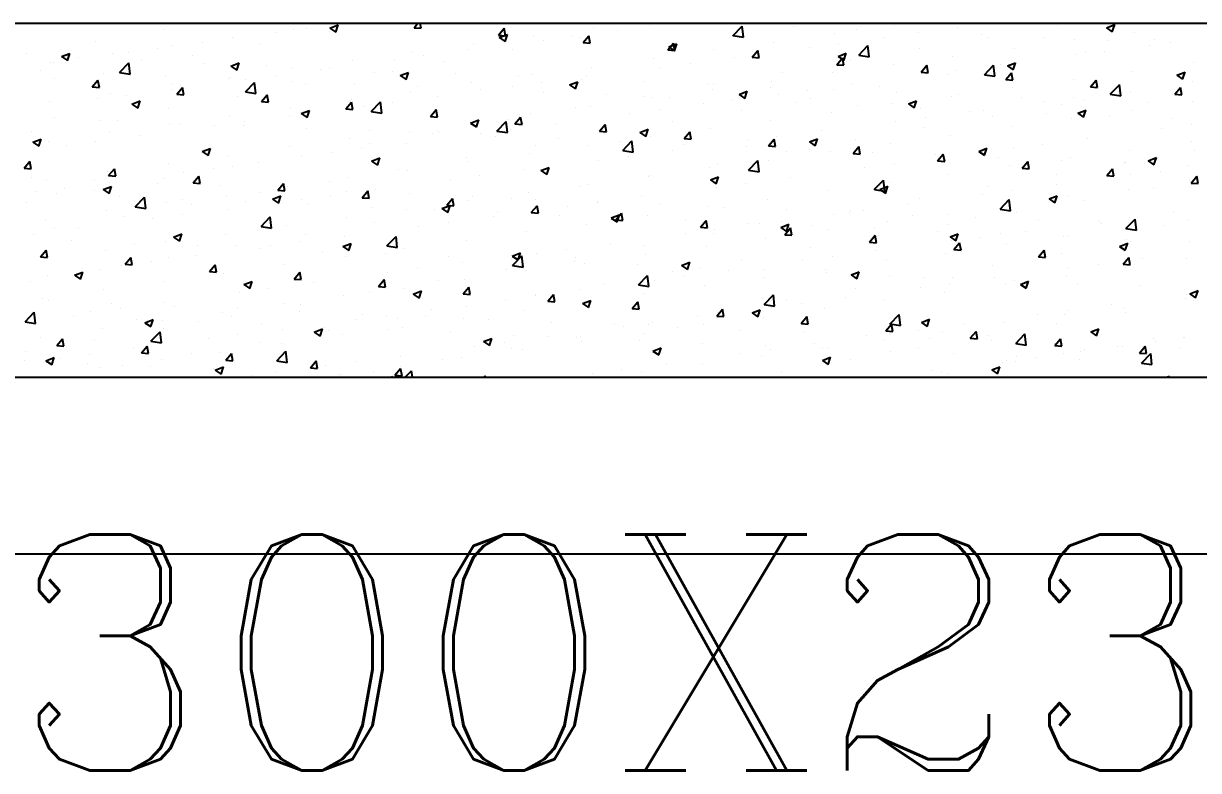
# Model space of a CAD drawing. Header units: millimetres. Extents: x 331487 to 517269, y 198509 to 399936.
# Drawn here: x 424121 to 425118, y 324485 to 325119 of the extents above; entities that cross this region are included whole.
import ezdxf

# ---------------------------------------------------------------- set-up
doc = ezdxf.new("R2010")
doc.units = ezdxf.units.MM
doc.header["$MEASUREMENT"] = 0
doc.layers.add('COLUMN', color=6, linetype='Continuous')
doc.layers.add('FOOTING', color=5, linetype='Continuous')
doc.styles.add('RC', font='romanc.shx', dxfattribs={"height": 200})

msp = doc.modelspace()

# ---------------------------------------------------------------- linework, layer by layer
at = {"layer": 'COLUMN'}
for p, q in [((426064.35, 325118.51), (423934.35, 325118.51)), ((423704.35, 324818.51), (426064.35, 324818.51))]:
    msp.add_line(p, q, dxfattribs=at)
at = {"layer": 'COLUMN', "color": 2, "linetype": 'Continuous'}
for p, q in [((424239.76, 325113.53), (424239.76, 325113.53)), ((424349.62, 325113.75), (424349.62, 325113.75)), ((424360.6, 325113.92), (424360.6, 325113.92)), ((424380.58, 325114.65), (424387.58, 325117.34)), ((424380.58, 325114.65), (424385.56, 325111.3)), ((424385.55, 325111.3), (424387.58, 325117.34)), ((424451.99, 325114.98), (424454.96, 325118.51)), ((424451.99, 325114.98), (424457.97, 325114.45)), ((424457.97, 325114.45), (424457.22, 325118.51)), ((424523.72, 325108.7), (424528.54, 325114.45)), ((424529.69, 325108.17), (424528.53, 325114.44)), ((424604.05, 325114.84), (424604.05, 325114.84)), ((424624.29, 325112.65), (424624.29, 325112.65)), ((424651.82, 325116.64), (424651.82, 325116.64)), ((424720.25, 325118.03), (424720.25, 325118.03)), ((424722.52, 325108.2), (424730.31, 325116.32)), ((424731.43, 325106.84), (424730.32, 325116.33)), ((424773.64, 325115.78), (424773.64, 325115.78)), ((424827.02, 325113.52), (424827.02, 325113.52)), ((424859.91, 325117.03), (424859.91, 325117.03)), ((424913.27, 325114.72), (424913.27, 325114.72)), ((424938.3, 325118.02), (424938.3, 325118.02)), ((424997.6, 325117.04), (424997.6, 325117.04)), ((425039.46, 325114.87), (425046.46, 325117.56)), ((425039.46, 325114.87), (425044.43, 325111.52)), ((425044.43, 325111.51), (425046.45, 325117.56)), ((424181.44, 325103.52), (424181.44, 325103.52)), ((424272.42, 325102.31), (424272.42, 325102.31)), ((424297.68, 325106.25), (424297.68, 325106.25)), ((424335.57, 325110.62), (424335.57, 325110.62)), ((424380.35, 325111.6), (424380.35, 325111.6)), ((424523.72, 325108.7), (424529.69, 325108.18)), ((424524.29, 325106.64), (424531.3, 325109.33)), ((424524.29, 325106.64), (424529.27, 325103.29)), ((424529.27, 325103.29), (424531.29, 325109.33)), ((424553.54, 325108.44), (424553.54, 325108.44)), ((424561.39, 325104.37), (424561.39, 325104.37)), ((424586.42, 325107.67), (424586.42, 325107.67)), ((424593.5, 325106.63), (424593.5, 325106.63)), ((424595.44, 325102.42), (424600.26, 325108.17)), ((424595.44, 325102.42), (424601.42, 325101.9)), ((424601.42, 325101.9), (424600.26, 325108.16)), ((424667.17, 325096.15), (424671.99, 325101.89)), ((424673.14, 325095.62), (424671.99, 325101.89)), ((424722.53, 325108.21), (424731.43, 325106.84)), ((424756.63, 325102.5), (424756.63, 325102.5)), ((424808.56, 325109.99), (424808.56, 325109.99)), ((424850.11, 325106.41), (424850.11, 325106.41)), ((424880.4, 325111.27), (424880.4, 325111.27)), ((424933.78, 325109.01), (424933.78, 325109.01)), ((424939.28, 325107.03), (424939.28, 325107.03)), ((424987.17, 325106.76), (424987.17, 325106.76)), ((425012.48, 325104.69), (425012.48, 325104.69)), ((425040.55, 325104.5), (425040.55, 325104.5)), ((425063, 325111.09), (425063, 325111.09)), ((425079.88, 325105.09), (425079.88, 325105.09)), ((425093.93, 325102.24), (425093.93, 325102.24)), ((424123.12, 325093.51), (424123.12, 325093.51)), ((424152.85, 325090.41), (424159.85, 325093.1)), ((424157.82, 325087.05), (424159.84, 325093.09)), ((424195.82, 325092.81), (424195.82, 325092.81)), ((424209.51, 325094.02), (424209.51, 325094.02)), ((424234.54, 325097.32), (424234.54, 325097.32)), ((424247.17, 325099.85), (424247.17, 325099.85)), ((424322.04, 325101.58), (424322.04, 325101.58)), ((424450.26, 325093.9), (424450.26, 325093.9)), ((424498.23, 325096.06), (424498.23, 325096.06)), ((424502.19, 325101.4), (424502.19, 325101.4)), ((424535.18, 325096.62), (424535.18, 325096.62)), ((424667.17, 325096.15), (424673.14, 325095.63)), ((424668.01, 325098.64), (424675.01, 325101.32)), ((424668.01, 325098.63), (424672.98, 325095.28)), ((424672.98, 325095.28), (424675.01, 325101.32)), ((424706.11, 325096.09), (424706.11, 325096.09)), ((424738.89, 325089.87), (424743.71, 325095.62)), ((424744.87, 325089.35), (424743.71, 325095.61)), ((424787.21, 325098.12), (424787.21, 325098.12)), ((424811.72, 325090.63), (424818.72, 325093.31)), ((424812.24, 325101.42), (424812.24, 325101.42)), ((424816.69, 325087.27), (424818.72, 325093.31)), ((424829.25, 325091.65), (424837.04, 325099.77)), ((424838.15, 325090.28), (424837.05, 325099.78)), ((424880.97, 325097.02), (424880.97, 325097.02)), ((424961.14, 325097.64), (424961.14, 325097.64)), ((425013.02, 325091.88), (425013.02, 325091.88)), ((425021.56, 325095.08), (425021.56, 325095.08)), ((425038.06, 325095.17), (425038.06, 325095.17)), ((425075.93, 325100.16), (425075.93, 325100.16)), ((424143.89, 325085.31), (424143.89, 325085.31)), ((424146.35, 325085.71), (424146.35, 325085.71)), ((424152.85, 325090.41), (424157.82, 325087.05)), ((424166.96, 325089.49), (424166.96, 325089.49)), ((424202.16, 325077), (424209.95, 325085.12)), ((424211.07, 325075.63), (424209.96, 325085.13)), ((424220.34, 325087.23), (424220.34, 325087.23)), ((424263.72, 325091.57), (424263.72, 325091.57)), ((424273.72, 325084.98), (424273.72, 325084.98)), ((424296.56, 325082.4), (424303.56, 325085.09)), ((424296.56, 325082.4), (424301.53, 325079.04)), ((424301.53, 325079.04), (424303.56, 325085.09)), ((424327.11, 325082.72), (424327.11, 325082.72)), ((424399.74, 325087.5), (424399.74, 325087.5)), ((424435.33, 325087.78), (424435.33, 325087.78)), ((424460.36, 325091.07), (424460.36, 325091.07)), ((424476.86, 325086.61), (424476.86, 325086.61)), ((424654.77, 325089.05), (424654.77, 325089.05)), ((424686.18, 325084.82), (424686.18, 325084.82)), ((424724.05, 325089.81), (424724.05, 325089.81)), ((424738.89, 325089.87), (424744.87, 325089.35)), ((424810.62, 325083.6), (424815.44, 325089.34)), ((424810.62, 325083.6), (424816.6, 325083.08)), ((424811.72, 325090.63), (424816.69, 325087.27)), ((424816.6, 325083.07), (424815.44, 325089.34)), ((424822.65, 325087.01), (424822.65, 325087.01)), ((424829.26, 325091.66), (424838.15, 325090.28)), ((424858.69, 325083.74), (424858.69, 325083.74)), ((424882.35, 325077.32), (424887.17, 325083.07)), ((424888.32, 325076.8), (424887.16, 325083.06)), ((424909.2, 325090.15), (424909.2, 325090.15)), ((424935.97, 325075.1), (424943.76, 325083.22)), ((424944.88, 325073.73), (424943.77, 325083.23)), ((424949.87, 325083.56), (424949.87, 325083.56)), ((424955.43, 325082.62), (424962.43, 325085.31)), ((424955.43, 325082.62), (424960.41, 325079.26)), ((424960.4, 325079.26), (424962.43, 325085.3)), ((424963.25, 325085.07), (424963.25, 325085.07)), ((425113.72, 325085.3), (425113.72, 325085.3)), ((424134.66, 325078.31), (424134.66, 325078.31)), ((424188.04, 325076.06), (424188.04, 325076.06)), ((424202.17, 325077.01), (424211.07, 325075.63)), ((424205.4, 325081.56), (424205.4, 325081.56)), ((424241.43, 325073.8), (424241.43, 325073.8)), ((424296.46, 325072.96), (424296.46, 325072.96)), ((424334.3, 325074.48), (424334.3, 325074.48)), ((424348.4, 325080.46), (424348.4, 325080.46)), ((424372.17, 325079.46), (424372.17, 325079.46)), ((424380.49, 325080.47), (424380.49, 325080.47)), ((424418.55, 325076.6), (424418.55, 325076.6)), ((424433.87, 325078.21), (424433.87, 325078.21)), ((424440.27, 325074.39), (424447.27, 325077.08)), ((424440.27, 325074.39), (424445.25, 325071.04)), ((424445.24, 325071.03), (424447.27, 325077.08)), ((424487.25, 325075.96), (424487.25, 325075.96)), ((424540.63, 325073.7), (424540.63, 325073.7)), ((424552.32, 325075.15), (424552.32, 325075.15)), ((424597.99, 325073.21), (424597.99, 325073.21)), ((424602.83, 325081.56), (424602.83, 325081.56)), ((424661.14, 325081.53), (424661.14, 325081.53)), ((424764.33, 325077), (424764.33, 325077)), ((424807.35, 325076.7), (424807.35, 325076.7)), ((424882.35, 325077.32), (424888.32, 325076.8)), ((424886.96, 325075.28), (424886.96, 325075.28)), ((424904.93, 325075.06), (424904.93, 325075.06)), ((424911.99, 325078.58), (424911.99, 325078.58)), ((424935.98, 325075.11), (424944.88, 325073.73)), ((424954.07, 325071.05), (424958.89, 325076.79)), ((424960.05, 325070.52), (424958.89, 325076.79)), ((425061.78, 325077.8), (425061.78, 325077.8)), ((425099.15, 325074.61), (425106.15, 325077.3)), ((425099.15, 325074.61), (425104.12, 325071.25)), ((425104.12, 325071.25), (425106.14, 325077.29)), ((424147.08, 325071.55), (424147.08, 325071.55)), ((424178.96, 325064.86), (424183.78, 325070.6)), ((424178.96, 325064.86), (424184.94, 325064.33)), ((424184.94, 325064.33), (424183.78, 325070.6)), ((424245.95, 325066.56), (424245.95, 325066.56)), ((424246.11, 325062.87), (424246.11, 325062.87)), ((424250.69, 325058.58), (424255.51, 325064.33)), ((424256.66, 325058.05), (424255.51, 325064.32)), ((424294.81, 325071.54), (424294.81, 325071.54)), ((424308.88, 325060.45), (424316.67, 325068.56)), ((424309.26, 325071.18), (424309.26, 325071.18)), ((424317.79, 325059.08), (424316.68, 325068.58)), ((424348.19, 325069.29), (424348.19, 325069.29)), ((424360.23, 325066.59), (424360.23, 325066.59)), ((424401.57, 325067.03), (424401.57, 325067.03)), ((424454.95, 325064.78), (424454.95, 325064.78)), ((424500.98, 325068.11), (424500.98, 325068.11)), ((424508.34, 325062.52), (424508.34, 325062.52)), ((424535.08, 325064.93), (424535.08, 325064.93)), ((424560.11, 325068.23), (424560.11, 325068.23)), ((424583.98, 325066.38), (424590.99, 325069.07)), ((424583.98, 325066.38), (424588.96, 325063.03)), ((424588.96, 325063.03), (424590.98, 325069.07)), ((424594.02, 325071.44), (424594.02, 325071.44)), ((424647.4, 325069.19), (424647.4, 325069.19)), ((424700.78, 325066.93), (424700.78, 325066.93)), ((424704.9, 325062.8), (424704.9, 325062.8)), ((424706.01, 325066.99), (424706.01, 325066.99)), ((424754.16, 325064.68), (424754.16, 325064.68)), ((424755.41, 325069.21), (424755.41, 325069.21)), ((424785.93, 325061.98), (424785.93, 325061.98)), ((424807.55, 325062.42), (424807.55, 325062.42)), ((424823.81, 325066.97), (424823.81, 325066.97)), ((424846.61, 325065.05), (424846.61, 325065.05)), ((424954.07, 325071.05), (424960.05, 325070.53)), ((424959.93, 325064.36), (424959.93, 325064.36)), ((425011.27, 325071.4), (425011.27, 325071.4)), ((425025.8, 325064.77), (425030.62, 325070.52)), ((425025.8, 325064.77), (425031.77, 325064.25)), ((425031.77, 325064.24), (425030.62, 325070.51)), ((425042.69, 325058.55), (425050.48, 325066.66)), ((425051.6, 325057.18), (425050.5, 325066.68)), ((425097.52, 325058.5), (425102.34, 325064.24)), ((425103.5, 325057.97), (425102.34, 325064.24)), ((425112.78, 325069.03), (425112.78, 325069.03)), ((424142.67, 325052.02), (424142.67, 325052.02)), ((424183.2, 325054.58), (424183.2, 325054.58)), ((424194.61, 325059.52), (424194.61, 325059.52)), ((424208.23, 325057.88), (424208.23, 325057.88)), ((424212.54, 325050.15), (424219.54, 325052.83)), ((424217.51, 325046.79), (424219.54, 325052.83)), ((424250.69, 325058.58), (424256.66, 325058.06)), ((424301.91, 325056.58), (424301.91, 325056.58)), ((424308.9, 325060.46), (424317.79, 325059.08)), ((424322.41, 325052.31), (424327.23, 325058.05)), ((424322.41, 325052.31), (424328.39, 325051.78)), ((424328.39, 325051.78), (424327.23, 325058.05)), ((424398.53, 325054.21), (424398.53, 325054.21)), ((424415.61, 325043.89), (424423.4, 325052.01)), ((424424.51, 325042.53), (424423.41, 325052.02)), ((424449.04, 325060.61), (424449.04, 325060.61)), ((424471.93, 325056.62), (424471.93, 325056.62)), ((424561.72, 325060.27), (424561.72, 325060.27)), ((424615.1, 325058.01), (424615.1, 325058.01)), ((424647.69, 325056.98), (424647.69, 325056.98)), ((424653.55, 325055.76), (424653.55, 325055.76)), ((424668.48, 325055.76), (424668.48, 325055.76)), ((424721.87, 325053.5), (424721.87, 325053.5)), ((424727.7, 325058.37), (424734.7, 325061.06)), ((424727.7, 325058.37), (424732.67, 325055.02)), ((424732.67, 325055.02), (424734.7, 325061.06)), ((424760.9, 325058.68), (424760.9, 325058.68)), ((424788.29, 325055.04), (424788.29, 325055.04)), ((424860.93, 325060.17), (424860.93, 325060.17)), ((424871.41, 325050.36), (424878.41, 325053.05)), ((424876.38, 325047.01), (424878.41, 325053.05)), ((424907.99, 325056.86), (424907.99, 325056.86)), ((424914.31, 325057.91), (424914.31, 325057.91)), ((424967.69, 325055.66), (424967.69, 325055.66)), ((424986.72, 325052.43), (424986.72, 325052.43)), ((425011.75, 325055.73), (425011.75, 325055.73)), ((425021.07, 325053.4), (425021.07, 325053.4)), ((425042.71, 325058.56), (425051.6, 325057.18)), ((425049.62, 325060.72), (425049.62, 325060.72)), ((425059.76, 325060.09), (425059.76, 325060.09)), ((425097.52, 325058.5), (425103.5, 325057.98)), ((425112.5, 325052.01), (425112.5, 325052.01)), ((424212.54, 325050.15), (424217.51, 325046.79)), ((424243.59, 325046.57), (424243.59, 325046.57)), ((424347.18, 325047.17), (424347.18, 325047.17)), ((424356.25, 325042.14), (424363.25, 325044.83)), ((424356.25, 325042.14), (424361.22, 325038.78)), ((424361.22, 325038.78), (424363.25, 325044.82)), ((424394.14, 325046.03), (424398.96, 325051.78)), ((424394.14, 325046.03), (424400.12, 325045.51)), ((424400.11, 325045.5), (424398.96, 325051.77)), ((424409.02, 325048.34), (424409.02, 325048.34)), ((424415.62, 325043.91), (424424.51, 325042.53)), ((424434.05, 325051.63), (424434.05, 325051.63)), ((424465.86, 325039.76), (424470.69, 325045.5)), ((424471.84, 325039.23), (424470.68, 325045.5)), ((424551.11, 325041.86), (424551.11, 325041.86)), ((424589.37, 325046.97), (424589.37, 325046.97)), ((424601.62, 325048.27), (424601.62, 325048.27)), ((424634.84, 325042.09), (424634.84, 325042.09)), ((424659.87, 325045.38), (424659.87, 325045.38)), ((424697.74, 325050.37), (424697.74, 325050.37)), ((424729.97, 325045.03), (424729.97, 325045.03)), ((424775.25, 325051.25), (424775.25, 325051.25)), ((424806.13, 325043.41), (424806.13, 325043.41)), ((424828.63, 325048.99), (424828.63, 325048.99)), ((424857.48, 325050.46), (424857.48, 325050.46)), ((424871.41, 325050.36), (424876.38, 325047.01)), ((424882.01, 325046.73), (424882.01, 325046.73)), ((424923.56, 325044.12), (424923.56, 325044.12)), ((424935.39, 325044.48), (424935.39, 325044.48)), ((424988.78, 325042.22), (424988.78, 325042.22)), ((425001.44, 325050.08), (425001.44, 325050.08)), ((425015.12, 325042.36), (425022.13, 325045.04)), ((425015.12, 325042.36), (425020.1, 325039)), ((425020.09, 325039), (425022.12, 325045.04)), ((425060.56, 325044.51), (425060.56, 325044.51)), ((425074.46, 325051.14), (425074.46, 325051.14)), ((424147.06, 325038.66), (424147.06, 325038.66)), ((424185.27, 325036.56), (424185.27, 325036.56)), ((424200.45, 325036.4), (424200.45, 325036.4)), ((424244.74, 325033.27), (424244.74, 325033.27)), ((424253.83, 325034.15), (424253.83, 325034.15)), ((424295.25, 325039.67), (424295.25, 325039.67)), ((424307.21, 325031.89), (424307.21, 325031.89)), ((424307.99, 325035.03), (424307.99, 325035.03)), ((424345.86, 325040.02), (424345.86, 325040.02)), ((424465.86, 325039.76), (424471.84, 325039.23)), ((424499.76, 325034.82), (424499.76, 325034.82)), ((424499.96, 325034.13), (424506.96, 325036.82)), ((424499.96, 325034.13), (424504.94, 325030.77)), ((424504.93, 325030.77), (424506.96, 325036.82)), ((424522.33, 325027.34), (424530.12, 325035.46)), ((424531.24, 325025.98), (424530.13, 325035.47)), ((424531.05, 325036.95), (424531.05, 325036.95)), ((424537.59, 325033.48), (424542.41, 325039.23)), ((424537.59, 325033.48), (424543.57, 325032.96)), ((424543.57, 325032.95), (424542.41, 325039.22)), ((424571.68, 325033.77), (424571.68, 325033.77)), ((424609.32, 325027.21), (424614.14, 325032.95)), ((424615.29, 325026.68), (424614.14, 325032.95)), ((424671.65, 325035.02), (424671.65, 325035.02)), ((424754.19, 325035.92), (424754.19, 325035.92)), ((424860.65, 325035.84), (424860.65, 325035.84)), ((424885.69, 325039.13), (424885.69, 325039.13)), ((424943.12, 325040.07), (424943.12, 325040.07)), ((425010.05, 325038.11), (425010.05, 325038.11)), ((425042.16, 325039.97), (425042.16, 325039.97)), ((425095.54, 325037.71), (425095.54, 325037.71)), ((425111.5, 325032.89), (425111.5, 325032.89)), ((424126.95, 325026.55), (424126.95, 325026.55)), ((424193.39, 325026.23), (424193.39, 325026.23)), ((424219.8, 325023.42), (424219.8, 325023.42)), ((424282.96, 325031.74), (424282.96, 325031.74)), ((424360.59, 325029.64), (424360.59, 325029.64)), ((424413.97, 325027.38), (424413.97, 325027.38)), ((424447.82, 325027.33), (424447.82, 325027.33)), ((424467.36, 325025.12), (424467.36, 325025.12)), ((424472.74, 325026.94), (424472.74, 325026.94)), ((424508.77, 325025.49), (424508.77, 325025.49)), ((424520.74, 325022.87), (424520.74, 325022.87)), ((424522.34, 325027.35), (424531.24, 325025.98)), ((424533.81, 325028.79), (424533.81, 325028.79)), ((424609.32, 325027.21), (424615.29, 325026.68)), ((424613.33, 325025.01), (424613.33, 325025.01)), ((424643.68, 325026.12), (424650.68, 325028.81)), ((424643.68, 325026.12), (424648.65, 325022.76)), ((424648.65, 325022.76), (424650.67, 325028.81)), ((424652.34, 325022.47), (424652.34, 325022.47)), ((424681.04, 325020.93), (424685.86, 325026.68)), ((424687.02, 325020.4), (424685.86, 325026.67)), ((424703.68, 325029.51), (424703.68, 325029.51)), ((424759.63, 325022.54), (424759.63, 325022.54)), ((424797.5, 325027.52), (424797.5, 325027.52)), ((424884.8, 325030.05), (424884.8, 325030.05)), ((424906.77, 325023.57), (424906.77, 325023.57)), ((424958.71, 325031.07), (424958.71, 325031.07)), ((425086.47, 325029.59), (425086.47, 325029.59)), ((424128.51, 325017.89), (424135.52, 325020.58)), ((424128.51, 325017.89), (424133.49, 325014.54)), ((424133.49, 325014.54), (424135.51, 325020.58)), ((424141.45, 325018.73), (424141.45, 325018.73)), ((424156.89, 325015.14), (424156.89, 325015.14)), ((424181.93, 325018.44), (424181.93, 325018.44)), ((424272.23, 325009.88), (424279.23, 325012.57)), ((424277.2, 325006.53), (424279.23, 325012.57)), ((424345.97, 325013.88), (424345.97, 325013.88)), ((424397.31, 325020.92), (424397.31, 325020.92)), ((424407.75, 325012.19), (424407.75, 325012.19)), ((424414.42, 325016.93), (424414.42, 325016.93)), ((424445.62, 325017.18), (424445.62, 325017.18)), ((424555.02, 325015), (424555.02, 325015)), ((424574.12, 325020.61), (424574.12, 325020.61)), ((424600.4, 325014.98), (424600.4, 325014.98)), ((424627.5, 325018.36), (424627.5, 325018.36)), ((424629.06, 325010.79), (424636.85, 325018.91)), ((424637.96, 325009.42), (424636.86, 325018.92)), ((424680.89, 325016.1), (424680.89, 325016.1)), ((424681.04, 325020.93), (424687.02, 325020.41)), ((424734.27, 325013.85), (424734.27, 325013.85)), ((424734.59, 325019.24), (424734.59, 325019.24)), ((424752.77, 325014.66), (424757.59, 325020.4)), ((424752.77, 325014.66), (424758.75, 325014.13)), ((424758.74, 325014.13), (424757.59, 325020.39)), ((424787.39, 325018.11), (424794.39, 325020.8)), ((424787.39, 325018.11), (424792.36, 325014.76)), ((424792.36, 325014.75), (424794.39, 325020.8)), ((424824.49, 325008.38), (424829.32, 325014.13)), ((424826.48, 325020.04), (424826.48, 325020.04)), ((424830.47, 325007.85), (424829.31, 325014.12)), ((424856.26, 325017.17), (424856.26, 325017.17)), ((424931.1, 325010.1), (424938.1, 325012.79)), ((424936.07, 325006.75), (424938.1, 325012.79)), ((424960.41, 325012.99), (424960.41, 325012.99)), ((424985.44, 325016.29), (424985.44, 325016.29)), ((425023.32, 325021.28), (425023.32, 325021.28)), ((425111.29, 325018.72), (425111.29, 325018.72)), ((424272.23, 325009.88), (424277.2, 325006.53)), ((424294.03, 325006.38), (424294.03, 325006.38)), ((424356.1, 325006.92), (424356.1, 325006.92)), ((424382.71, 325008.89), (424382.71, 325008.89)), ((424415.94, 325001.88), (424422.94, 325004.56)), ((424420.91, 324998.52), (424422.94, 325004.56)), ((424496.7, 325004.99), (424496.7, 325004.99)), ((424549.89, 325008.57), (424549.89, 325008.57)), ((424608.53, 325002.65), (424608.53, 325002.65)), ((424629.07, 325010.8), (424637.96, 325009.42)), ((424633.56, 325005.94), (424633.56, 325005.94)), ((424671.44, 325010.93), (424671.44, 325010.93)), ((424735.78, 324994.24), (424743.57, 325002.36)), ((424744.69, 324992.87), (424743.58, 325002.37)), ((424752.98, 325002.63), (424752.98, 325002.63)), ((424768.16, 325010.03), (424768.16, 325010.03)), ((424787.65, 325011.59), (424787.65, 325011.59)), ((424804.92, 325010.13), (424804.92, 325010.13)), ((424824.49, 325008.38), (424830.47, 325007.86)), ((424841.03, 325009.34), (424841.03, 325009.34)), ((424894.41, 325007.08), (424894.41, 325007.08)), ((424896.22, 325002.1), (424901.04, 325007.85)), ((424896.22, 325002.1), (424902.2, 325001.58)), ((424897.25, 325004.68), (424897.25, 325004.68)), ((424902.2, 325001.58), (424901.04, 325007.84)), ((424931.1, 325010.1), (424936.08, 325006.75)), ((424947.8, 325004.82), (424947.8, 325004.82)), ((425001.18, 325002.57), (425001.18, 325002.57)), ((425008.84, 325004.82), (425008.84, 325004.82)), ((425059.35, 325011.22), (425059.35, 325011.22)), ((425074.81, 325002.09), (425081.82, 325004.78)), ((425074.81, 325002.09), (425079.79, 324998.74)), ((425079.79, 324998.74), (425081.81, 325004.78)), ((425113.94, 325010.43), (425113.94, 325010.43)), ((424121.11, 324995.91), (424125.93, 325001.66)), ((424121.11, 324995.91), (424127.09, 324995.39)), ((424127.09, 324995.38), (424125.93, 325001.65)), ((424192.18, 324992.94), (424192.18, 324992.94)), ((424192.84, 324989.64), (424197.66, 324995.38)), ((424198.81, 324989.11), (424197.66, 324995.38)), ((424243.52, 324999.98), (424243.52, 324999.98)), ((424256.65, 324992.3), (424256.65, 324992.3)), ((424281.68, 324995.59), (424281.68, 324995.59)), ((424297.78, 324996.91), (424297.78, 324996.91)), ((424319.56, 325000.58), (424319.56, 325000.58)), ((424415.94, 325001.88), (424420.91, 324998.52)), ((424438.38, 324994.98), (424438.38, 324994.98)), ((424446.61, 324994.04), (424446.61, 324994.04)), ((424498.55, 325001.53), (424498.55, 325001.53)), ((424545.37, 324994.33), (424545.37, 324994.33)), ((424559.65, 324993.87), (424566.65, 324996.55)), ((424559.65, 324993.87), (424564.63, 324990.51)), ((424564.62, 324990.51), (424566.65, 324996.55)), ((424702.47, 324996.23), (424702.47, 324996.23)), ((424709.84, 325000.02), (424709.84, 325000.02)), ((424735.79, 324994.25), (424744.69, 324992.87)), ((424834.35, 324996.4), (424834.35, 324996.4)), ((424859.38, 324999.69), (424859.38, 324999.69)), ((424957.49, 324997.78), (424957.49, 324997.78)), ((424967.95, 324995.83), (424972.77, 325001.57)), ((424967.95, 324995.83), (424973.92, 324995.31)), ((424973.92, 324995.3), (424972.77, 325001.57)), ((425039.67, 324989.55), (425044.49, 324995.3)), ((425045.65, 324989.03), (425044.49, 324995.29)), ((425054.56, 325000.31), (425054.56, 325000.31)), ((425055.63, 325000.42), (425055.63, 325000.42)), ((425085.2, 324993.44), (425085.2, 324993.44)), ((425107.94, 324998.06), (425107.94, 324998.06)), ((424127.59, 324987.56), (424127.59, 324987.56)), ((424140.24, 324985.44), (424140.24, 324985.44)), ((424180.97, 324985.3), (424180.97, 324985.3)), ((424192.84, 324989.64), (424198.81, 324989.11)), ((424193.49, 324983.98), (424193.49, 324983.98)), ((424234.35, 324983.05), (424234.35, 324983.05)), ((424239.46, 324986.9), (424239.46, 324986.9)), ((424264.56, 324983.36), (424269.38, 324989.11)), ((424264.56, 324983.36), (424270.54, 324982.84)), ((424270.54, 324982.83), (424269.38, 324989.1)), ((424336.29, 324977.09), (424341.11, 324982.83)), ((424342.26, 324976.56), (424341.11, 324982.83)), ((424380.06, 324984.97), (424380.06, 324984.97)), ((424396.1, 324987.63), (424396.1, 324987.63)), ((424482.47, 324986.05), (424482.47, 324986.05)), ((424507.5, 324989.35), (424507.5, 324989.35)), ((424651.12, 324989.18), (424651.12, 324989.18)), ((424651.52, 324990.01), (424651.52, 324990.01)), ((424703.37, 324985.86), (424710.37, 324988.55)), ((424703.37, 324985.86), (424708.34, 324982.5)), ((424708.34, 324982.5), (424710.37, 324988.54)), ((424733.32, 324983.1), (424733.32, 324983.1)), ((424771.19, 324988.08), (424771.19, 324988.08)), ((424842.5, 324977.69), (424850.29, 324985.8)), ((424851.41, 324976.32), (424850.31, 324985.82)), ((424855.04, 324983.88), (424855.04, 324983.88)), ((424905.55, 324990.28), (424905.55, 324990.28)), ((424997.31, 324990.41), (424997.31, 324990.41)), ((425039.67, 324989.55), (425045.65, 324989.03)), ((425060.16, 324990.15), (425060.16, 324990.15)), ((425110.07, 324985.43), (425110.07, 324985.43)), ((425111.4, 324983.28), (425116.22, 324989.02)), ((425111.4, 324983.28), (425117.38, 324982.76)), ((425117.37, 324982.75), (425116.22, 324989.02)), ((424130.59, 324975.7), (424130.59, 324975.7)), ((424148.67, 324974.13), (424148.67, 324974.13)), ((424155.62, 324979), (424155.62, 324979)), ((424181.14, 324976.89), (424181.14, 324976.89)), ((424188.2, 324977.63), (424195.21, 324980.32)), ((424188.21, 324977.63), (424193.18, 324974.28)), ((424193.18, 324974.27), (424195.2, 324980.32)), ((424287.74, 324980.79), (424287.74, 324980.79)), ((424292.81, 324973.1), (424292.81, 324973.1)), ((424321.74, 324974.96), (424321.74, 324974.96)), ((424331.92, 324969.62), (424338.92, 324972.31)), ((424336.29, 324977.09), (424342.27, 324976.56)), ((424336.89, 324966.27), (424338.92, 324972.31)), ((424341.12, 324978.54), (424341.12, 324978.54)), ((424344.75, 324980.59), (424344.75, 324980.59)), ((424381.44, 324972.75), (424381.44, 324972.75)), ((424394.5, 324976.28), (424394.5, 324976.28)), ((424408.01, 324970.81), (424412.83, 324976.56)), ((424413.99, 324970.28), (424412.83, 324976.55)), ((424419.31, 324977.73), (424419.31, 324977.73)), ((424447.88, 324974.02), (424447.88, 324974.02)), ((424548.67, 324975.29), (424548.67, 324975.29)), ((424593.21, 324980), (424593.21, 324980)), ((424599.18, 324981.69), (424599.18, 324981.69)), ((424708.28, 324979.8), (424708.28, 324979.8)), ((424803.7, 324976.84), (424803.7, 324976.84)), ((424842.52, 324977.7), (424851.41, 324976.32)), ((424847.08, 324977.85), (424854.08, 324980.54)), ((424847.08, 324977.85), (424852.05, 324974.49)), ((424852.05, 324974.49), (424854.08, 324980.54)), ((424934.1, 324973.55), (424934.1, 324973.55)), ((424938.99, 324980.4), (424938.99, 324980.4)), ((424959.14, 324976.85), (424959.14, 324976.85)), ((424990.79, 324969.84), (424997.79, 324972.53)), ((424995.76, 324966.48), (424997.79, 324972.53)), ((424997.01, 324981.83), (424997.01, 324981.83)), ((425058.13, 324977.93), (425058.13, 324977.93)), ((425079.59, 324978.46), (425079.59, 324978.46)), ((424122.82, 324966.88), (424122.82, 324966.88)), ((424202.06, 324971.87), (424202.06, 324971.87)), ((424215.42, 324963.03), (424223.21, 324971.15)), ((424215.43, 324963.05), (424224.32, 324961.67)), ((424224.32, 324961.67), (424223.22, 324971.16)), ((424242.3, 324966.69), (424242.3, 324966.69)), ((424255.44, 324969.61), (424255.44, 324969.61)), ((424263.42, 324964.95), (424263.42, 324964.95)), ((424308.82, 324967.36), (424308.82, 324967.36)), ((424331.92, 324969.62), (424336.89, 324966.27)), ((424356.4, 324969.45), (424356.4, 324969.45)), ((424362.2, 324965.1), (424362.2, 324965.1)), ((424408.01, 324970.81), (424413.99, 324970.29)), ((424415.59, 324962.85), (424415.59, 324962.85)), ((424475.63, 324961.61), (424482.63, 324964.3)), ((424479.74, 324964.54), (424484.56, 324970.28)), ((424479.74, 324964.54), (424485.72, 324964.01)), ((424480.6, 324958.26), (424482.63, 324964.3)), ((424485.72, 324964.01), (424484.56, 324970.28)), ((424497.33, 324968.24), (424497.33, 324968.24)), ((424501.27, 324971.77), (424501.27, 324971.77)), ((424534.89, 324969.99), (424534.89, 324969.99)), ((424551.47, 324958.26), (424556.29, 324964.01)), ((424554.65, 324969.51), (424554.65, 324969.51)), ((424557.44, 324957.73), (424556.29, 324964)), ((424582.22, 324963.2), (424582.22, 324963.2)), ((424607.26, 324966.5), (424607.26, 324966.5)), ((424608.03, 324967.26), (424608.03, 324967.26)), ((424645.13, 324971.49), (424645.13, 324971.49)), ((424661.41, 324965), (424661.41, 324965)), ((424701.25, 324962.94), (424701.25, 324962.94)), ((424714.79, 324962.75), (424714.79, 324962.75)), ((424751.76, 324969.34), (424751.76, 324969.34)), ((424870.95, 324965.24), (424870.95, 324965.24)), ((424880.67, 324970.39), (424880.67, 324970.39)), ((424949.23, 324961.13), (424957.02, 324969.25)), ((424956.28, 324964.49), (424956.28, 324964.49)), ((424958.13, 324959.77), (424957.03, 324969.26)), ((424990.79, 324969.84), (424995.77, 324966.49)), ((425007.62, 324971.53), (425007.62, 324971.53)), ((425021.27, 324968.45), (425021.27, 324968.45)), ((424139.02, 324952.15), (424139.02, 324952.15)), ((424190.96, 324959.65), (424190.96, 324959.65)), ((424205.1, 324954.93), (424205.1, 324954.93)), ((424230.34, 324952.86), (424230.34, 324952.86)), ((424255.38, 324956.15), (424255.38, 324956.15)), ((424293.25, 324961.14), (424293.25, 324961.14)), ((424322.14, 324946.48), (424329.93, 324954.6)), ((424331.05, 324945.12), (424329.94, 324954.61)), ((424394.88, 324954.34), (424394.88, 324954.34)), ((424445.39, 324960.75), (424445.39, 324960.75)), ((424468.97, 324960.59), (424468.97, 324960.59)), ((424475.63, 324961.61), (424480.61, 324958.26)), ((424476.57, 324959.98), (424476.57, 324959.98)), ((424519.07, 324954.89), (424519.07, 324954.89)), ((424522.35, 324958.34), (424522.35, 324958.34)), ((424551.47, 324958.26), (424557.44, 324957.74)), ((424575.73, 324956.08), (424575.73, 324956.08)), ((424619.34, 324953.61), (424626.35, 324956.29)), ((424619.34, 324953.6), (424624.32, 324950.25)), ((424623.19, 324951.99), (424628.01, 324957.73)), ((424624.32, 324950.25), (424626.34, 324956.29)), ((424629.17, 324951.46), (424628.01, 324957.73)), ((424629.11, 324953.83), (424629.11, 324953.83)), ((424649.91, 324955.9), (424649.91, 324955.9)), ((424768.18, 324960.49), (424768.18, 324960.49)), ((424808.04, 324956.96), (424808.04, 324956.96)), ((424821.56, 324958.24), (424821.56, 324958.24)), ((424822.35, 324960.38), (424822.35, 324960.38)), ((424833.07, 324960.25), (424833.07, 324960.25)), ((424874.94, 324955.98), (424874.94, 324955.98)), ((424904.34, 324956.99), (424904.34, 324956.99)), ((424928.32, 324953.73), (424928.32, 324953.73)), ((424949.24, 324961.15), (424958.13, 324959.77)), ((424962.95, 324958.44), (424962.95, 324958.44)), ((425055.95, 324944.58), (425063.74, 324952.7)), ((425058.89, 324954), (425058.89, 324954)), ((425064.86, 324943.22), (425063.75, 324952.71)), ((425096.76, 324958.99), (425096.76, 324958.99)), ((425108.85, 324952.14), (425108.85, 324952.14)), ((424146.78, 324944.92), (424146.78, 324944.92)), ((424167.19, 324944.54), (424167.19, 324944.54)), ((424322.15, 324946.49), (424331.05, 324945.12)), ((424343.54, 324947.3), (424343.54, 324947.3)), ((424418.25, 324949.97), (424418.25, 324949.97)), ((424456.16, 324946.61), (424456.16, 324946.61)), ((424481.19, 324949.9), (424481.19, 324949.9)), ((424597.97, 324948.4), (424597.97, 324948.4)), ((424623.19, 324951.99), (424629.17, 324951.46)), ((424682.5, 324951.57), (424682.5, 324951.57)), ((424694.92, 324945.71), (424699.74, 324951.46)), ((424694.92, 324945.71), (424700.9, 324945.19)), ((424700.89, 324945.18), (424699.74, 324951.45)), ((424707.01, 324943.66), (424707.01, 324943.66)), ((424735.88, 324949.31), (424735.88, 324949.31)), ((424744.88, 324948.64), (424744.88, 324948.64)), ((424763.06, 324945.6), (424770.06, 324948.28)), ((424763.06, 324945.6), (424768.03, 324942.24)), ((424764.03, 324950.37), (424764.03, 324950.37)), ((424766.64, 324939.44), (424771.46, 324945.18)), ((424768.03, 324942.24), (424770.06, 324948.28)), ((424772.62, 324938.91), (424771.46, 324945.18)), ((424789.26, 324947.06), (424789.26, 324947.06)), ((424802.48, 324943.55), (424802.48, 324943.55)), ((424842.64, 324944.8), (424842.64, 324944.8)), ((424853.83, 324950.59), (424853.83, 324950.59)), ((424896.03, 324942.55), (424896.03, 324942.55)), ((424904.63, 324948.43), (424904.63, 324948.43)), ((424970.7, 324942.39), (424970.7, 324942.39)), ((424981.71, 324951.47), (424981.71, 324951.47)), ((425033.86, 324950.71), (425033.86, 324950.71)), ((425035.09, 324949.21), (425035.09, 324949.21)), ((425055.96, 324944.59), (425064.86, 324943.22)), ((425056.92, 324944.64), (425056.92, 324944.64)), ((425088.47, 324946.96), (425088.47, 324946.96)), ((424129.31, 324939.56), (424129.31, 324939.56)), ((424161.08, 324934.47), (424161.08, 324934.47)), ((424214.46, 324932.22), (424214.46, 324932.22)), ((424241.09, 324933.4), (424241.09, 324933.4)), ((424247.9, 324937.37), (424254.9, 324940.06)), ((424247.9, 324937.37), (424252.87, 324934.01)), ((424252.87, 324934.01), (424254.89, 324940.06)), ((424291.6, 324939.81), (424291.6, 324939.81)), ((424355.13, 324933.31), (424355.13, 324933.31)), ((424359.93, 324939.96), (424359.93, 324939.96)), ((424393, 324938.29), (424393, 324938.29)), ((424428.87, 324929.93), (424436.65, 324938.05)), ((424437.77, 324928.56), (424436.67, 324938.06)), ((424496.11, 324934.95), (424496.11, 324934.95)), ((424547.46, 324942), (424547.46, 324942)), ((424681.98, 324940.36), (424681.98, 324940.36)), ((424705.71, 324940.36), (424705.71, 324940.36)), ((424750.55, 324936.05), (424750.55, 324936.05)), ((424766.64, 324939.44), (424772.62, 324938.91)), ((424838.37, 324933.16), (424843.19, 324938.91)), ((424838.37, 324933.16), (424844.35, 324932.64)), ((424844.35, 324932.63), (424843.19, 324938.9)), ((424846.31, 324938.42), (424846.31, 324938.42)), ((424906.77, 324937.59), (424913.77, 324940.28)), ((424906.77, 324937.59), (424911.74, 324934.23)), ((424907.79, 324934.11), (424907.79, 324934.11)), ((424910.1, 324926.89), (424914.92, 324932.63)), ((424911.74, 324934.23), (424913.77, 324940.27)), ((424916.07, 324926.36), (424914.92, 324932.63)), ((424932.83, 324937.41), (424932.83, 324937.41)), ((424949.41, 324940.29), (424949.41, 324940.29)), ((425002.79, 324938.04), (425002.79, 324938.04)), ((425006.4, 324938.24), (425006.4, 324938.24)), ((425050.48, 324929.58), (425057.48, 324932.27)), ((425055.45, 324926.22), (425057.48, 324932.26)), ((425056.17, 324935.78), (425056.17, 324935.78)), ((425059.46, 324933.46), (425059.46, 324933.46)), ((425109.56, 324933.53), (425109.56, 324933.53)), ((424134.98, 324920.69), (424139.81, 324926.44)), ((424140.96, 324920.16), (424139.8, 324926.43)), ((424189.74, 324926.36), (424189.74, 324926.36)), ((424267.84, 324929.96), (424267.84, 324929.96)), ((424301.61, 324929.95), (424301.61, 324929.95)), ((424321.22, 324927.7), (424321.22, 324927.7)), ((424330.1, 324930.01), (424330.1, 324930.01)), ((424374.61, 324925.45), (424374.61, 324925.45)), ((424391.61, 324929.36), (424398.61, 324932.05)), ((424391.61, 324929.36), (424396.58, 324926.01)), ((424396.58, 324926), (424398.61, 324932.05)), ((424427.99, 324923.19), (424427.99, 324923.19)), ((424428.88, 324929.94), (424437.77, 324928.56)), ((424444.18, 324927.46), (424444.18, 324927.46)), ((424535.32, 324921.35), (424542.32, 324924.04)), ((424540.29, 324918), (424542.32, 324924.04)), ((424555.91, 324923.76), (424555.91, 324923.76)), ((424580.95, 324927.06), (424580.95, 324927.06)), ((424618.82, 324932.05), (424618.82, 324932.05)), ((424647.4, 324930.35), (424647.4, 324930.35)), ((424648.69, 324922.61), (424648.69, 324922.61)), ((424700.03, 324929.65), (424700.03, 324929.65)), ((424787.99, 324928.41), (424787.99, 324928.41)), ((424844.64, 324925.8), (424844.64, 324925.8)), ((424903.12, 324923.7), (424903.12, 324923.7)), ((424910.1, 324926.89), (424916.07, 324926.36)), ((424955.06, 324931.2), (424955.06, 324931.2)), ((424981.82, 324920.61), (424986.64, 324926.36)), ((424987.8, 324920.08), (424986.64, 324926.35)), ((425001.14, 324923.45), (425001.14, 324923.45)), ((425050.48, 324929.58), (425055.46, 324926.22)), ((424134.98, 324920.69), (424140.96, 324920.17)), ((424137.81, 324918.87), (424137.81, 324918.87)), ((424204.04, 324913.42), (424204.04, 324913.42)), ((424206.71, 324914.42), (424211.53, 324920.16)), ((424206.71, 324914.42), (424212.69, 324913.9)), ((424212.69, 324913.89), (424211.53, 324920.16)), ((424229.07, 324916.71), (424229.07, 324916.71)), ((424243.29, 324919.94), (424243.29, 324919.94)), ((424266.94, 324921.7), (424266.94, 324921.7)), ((424278.44, 324908.14), (424283.26, 324913.89)), ((424284.41, 324907.61), (424283.26, 324913.88)), ((424342.32, 324914.01), (424342.32, 324914.01)), ((424393.66, 324921.06), (424393.66, 324921.06)), ((424481.37, 324920.94), (424481.37, 324920.94)), ((424492.76, 324915.45), (424492.76, 324915.45)), ((424534.75, 324918.68), (424534.75, 324918.68)), ((424535.32, 324921.35), (424540.3, 324918)), ((424535.59, 324913.38), (424543.38, 324921.5)), ((424535.6, 324913.39), (424544.5, 324912.01)), ((424544.5, 324912.01), (424543.39, 324921.51)), ((424588.13, 324916.43), (424588.13, 324916.43)), ((424589.08, 324920.34), (424589.08, 324920.34)), ((424596.75, 324915.11), (424596.75, 324915.11)), ((424641.52, 324914.17), (424641.52, 324914.17)), ((424679.03, 324913.34), (424686.04, 324916.03)), ((424679.03, 324913.34), (424684.01, 324909.99)), ((424684.01, 324909.99), (424686.03, 324916.03)), ((424729.68, 324918.4), (424729.68, 324918.4)), ((424781.73, 324917.52), (424781.73, 324917.52)), ((424806.77, 324920.81), (424806.77, 324920.81)), ((424852.61, 324917.3), (424852.61, 324917.3)), ((424942.82, 324913.44), (424942.82, 324913.44)), ((424981.82, 324920.61), (424987.8, 324920.09)), ((425032.58, 324914.56), (425032.58, 324914.56)), ((425053.55, 324914.34), (425058.37, 324920.08)), ((425053.55, 324914.34), (425059.53, 324913.81)), ((425059.52, 324913.81), (425058.37, 324920.07)), ((425070.46, 324919.55), (425070.46, 324919.55)), ((425107.64, 324918.85), (425107.64, 324918.85)), ((424140.88, 324905.1), (424140.88, 324905.1)), ((424163.87, 324905.12), (424170.88, 324907.8)), ((424163.87, 324905.12), (424168.85, 324901.76)), ((424168.84, 324901.76), (424170.87, 324907.8)), ((424184.98, 324909.93), (424184.98, 324909.93)), ((424278.44, 324908.14), (424284.41, 324907.62)), ((424290.38, 324906.52), (424290.38, 324906.52)), ((424350.16, 324901.87), (424354.98, 324907.61)), ((424356.14, 324901.34), (424354.98, 324907.61)), ((424429.85, 324907.17), (424429.85, 324907.17)), ((424454.89, 324910.46), (424454.89, 324910.46)), ((424530.76, 324910.33), (424530.76, 324910.33)), ((424546.24, 324908.71), (424546.24, 324908.71)), ((424642.31, 324896.83), (424650.1, 324904.94)), ((424651.22, 324895.46), (424650.11, 324904.96)), ((424671.36, 324908.39), (424671.36, 324908.39)), ((424680.7, 324904.21), (424680.7, 324904.21)), ((424694.9, 324911.92), (424694.9, 324911.92)), ((424718.58, 324909.2), (424718.58, 324909.2)), ((424748.28, 324909.66), (424748.28, 324909.66)), ((424749.33, 324902.76), (424749.33, 324902.76)), ((424801.27, 324910.26), (424801.27, 324910.26)), ((424801.66, 324907.41), (424801.66, 324907.41)), ((424822.75, 324905.33), (424829.75, 324908.02)), ((424822.75, 324905.33), (424827.72, 324901.98)), ((424827.72, 324901.98), (424829.75, 324908.02)), ((424855.05, 324905.15), (424855.05, 324905.15)), ((424884.5, 324903.43), (424884.5, 324903.43)), ((424908.43, 324902.89), (424908.43, 324902.89)), ((424944.39, 324902.95), (424944.39, 324902.95)), ((425005.19, 324904.95), (425005.19, 324904.95)), ((425007.55, 324911.27), (425007.55, 324911.27)), ((425055.7, 324911.35), (425055.7, 324911.35)), ((424126.66, 324899.92), (424126.66, 324899.92)), ((424188.53, 324893.07), (424188.53, 324893.07)), ((424239.87, 324900.11), (424239.87, 324900.11)), ((424307.59, 324897.11), (424314.59, 324899.8)), ((424307.59, 324897.11), (424312.56, 324893.75)), ((424312.56, 324893.75), (424314.59, 324899.79)), ((424328.82, 324893.87), (424328.82, 324893.87)), ((424350.16, 324901.87), (424356.14, 324901.35)), ((424366.7, 324898.85), (424366.7, 324898.85)), ((424421.89, 324895.59), (424426.71, 324901.34)), ((424421.89, 324895.59), (424427.87, 324895.07)), ((424427.86, 324895.06), (424426.71, 324901.33)), ((424442.96, 324894.17), (424442.96, 324894.17)), ((424472.44, 324900.31), (424472.44, 324900.31)), ((424493.61, 324889.32), (424498.44, 324895.06)), ((424494.9, 324901.67), (424494.9, 324901.67)), ((424499.59, 324888.79), (424498.43, 324895.06)), ((424592.52, 324892.6), (424592.52, 324892.6)), ((424613.04, 324898.38), (424613.04, 324898.38)), ((424642.33, 324896.84), (424651.22, 324895.46)), ((424655.67, 324900.92), (424655.67, 324900.92)), ((424698.82, 324896.36), (424698.82, 324896.36)), ((424826.19, 324893.42), (424826.19, 324893.42)), ((424881.49, 324894.67), (424881.49, 324894.67)), ((424906.52, 324897.97), (424906.52, 324897.97)), ((424953.85, 324897.91), (424953.85, 324897.91)), ((424961.81, 324900.64), (424961.81, 324900.64)), ((424966.46, 324897.33), (424973.46, 324900.01)), ((424966.46, 324897.33), (424971.43, 324893.97)), ((424971.43, 324893.97), (424973.46, 324900.01)), ((425015.19, 324898.38), (425015.19, 324898.38)), ((425068.58, 324896.13), (425068.58, 324896.13)), ((424136.59, 324885.58), (424136.59, 324885.58)), ((424141.6, 324883.37), (424141.6, 324883.37)), ((424303.79, 324890.57), (424303.79, 324890.57)), ((424392.45, 324887.77), (424392.45, 324887.77)), ((424414.12, 324890.3), (424414.12, 324890.3)), ((424451.3, 324889.1), (424458.3, 324891.79)), ((424451.3, 324889.1), (424456.27, 324885.74)), ((424456.27, 324885.74), (424458.3, 324891.79)), ((424493.62, 324889.32), (424499.59, 324888.79)), ((424529.61, 324884.32), (424529.61, 324884.32)), ((424554.64, 324887.62), (424554.64, 324887.62)), ((424554.72, 324888.37), (424554.72, 324888.37)), ((424565.34, 324883.04), (424570.16, 324888.79)), ((424565.34, 324883.04), (424571.32, 324882.52)), ((424571.32, 324882.51), (424570.16, 324888.78)), ((424595.01, 324881.09), (424602.01, 324883.78)), ((424599.98, 324877.73), (424602.01, 324883.78)), ((424637.07, 324876.77), (424641.89, 324882.51)), ((424643.04, 324876.24), (424641.89, 324882.51)), ((424647.48, 324889.32), (424647.48, 324889.32)), ((424749.04, 324880.28), (424756.83, 324888.39)), ((424757.94, 324878.91), (424756.84, 324888.4)), ((424767.87, 324883.4), (424767.87, 324883.4)), ((424818.33, 324886.36), (424818.33, 324886.36)), ((424851.4, 324884.01), (424851.4, 324884.01)), ((424901.91, 324890.41), (424901.91, 324890.41)), ((425106.42, 324885.56), (425106.42, 324885.56)), ((425107.31, 324888.42), (425107.31, 324888.42)), ((425110.17, 324889.32), (425117.18, 324892)), ((425110.17, 324889.32), (425115.15, 324885.96)), ((425113.65, 324883.8), (425113.65, 324883.8)), ((425115.14, 324885.96), (425117.17, 324892)), ((424121.95, 324865.62), (424129.74, 324873.74)), ((424130.86, 324864.26), (424129.75, 324873.75)), ((424177.73, 324873.97), (424177.73, 324873.97)), ((424194.99, 324881.12), (424194.99, 324881.12)), ((424202.76, 324877.27), (424202.76, 324877.27)), ((424240.64, 324882.26), (424240.64, 324882.26)), ((424248.37, 324878.86), (424248.37, 324878.86)), ((424289.17, 324873.23), (424289.17, 324873.23)), ((424301.75, 324876.61), (424301.75, 324876.61)), ((424341.1, 324880.72), (424341.1, 324880.72)), ((424355.13, 324874.35), (424355.13, 324874.35)), ((424355.8, 324880.29), (424355.8, 324880.29)), ((424466.45, 324876.01), (424466.45, 324876.01)), ((424496.4, 324878.36), (424496.4, 324878.36)), ((424545.03, 324875.42), (424545.03, 324875.42)), ((424595.01, 324881.09), (424599.99, 324877.73)), ((424595.54, 324881.82), (424595.54, 324881.82)), ((424637.07, 324876.77), (424643.04, 324876.24)), ((424708.79, 324870.49), (424713.61, 324876.24)), ((424709.55, 324873.39), (424709.55, 324873.39)), ((424714.77, 324869.96), (424713.61, 324876.23)), ((424738.73, 324873.08), (424745.73, 324875.77)), ((424738.73, 324873.08), (424743.7, 324869.73)), ((424743.7, 324869.72), (424745.72, 324875.77)), ((424749.05, 324880.29), (424757.94, 324878.91)), ((424755.43, 324878.07), (424755.43, 324878.07)), ((424780.46, 324881.37), (424780.46, 324881.37)), ((424800.05, 324876.97), (424800.05, 324876.97)), ((425006.28, 324875.12), (425006.28, 324875.12)), ((425044.15, 324880.11), (425044.15, 324880.11)), ((425054.48, 324878.06), (425054.48, 324878.06)), ((425055.33, 324873.79), (425055.33, 324873.79)), ((424121.96, 324865.63), (424130.86, 324864.26)), ((424162.69, 324869.94), (424162.69, 324869.94)), ((424216.07, 324867.68), (424216.07, 324867.68)), ((424223.56, 324864.85), (424230.57, 324867.54)), ((424223.56, 324864.85), (424228.54, 324861.5)), ((424228.54, 324861.5), (424230.56, 324867.54)), ((424238.66, 324866.83), (424238.66, 324866.83)), ((424269.45, 324865.43), (424269.45, 324865.43)), ((424297.48, 324870.28), (424297.48, 324870.28)), ((424322.83, 324863.17), (424322.83, 324863.17)), ((424403.55, 324867.73), (424403.55, 324867.73)), ((424408.51, 324872.09), (424408.51, 324872.09)), ((424428.58, 324871.02), (424428.58, 324871.02)), ((424438.08, 324868.35), (424438.08, 324868.35)), ((424461.9, 324869.84), (424461.9, 324869.84)), ((424493.68, 324868.38), (424493.68, 324868.38)), ((424515.28, 324867.58), (424515.28, 324867.58)), ((424568.66, 324865.33), (424568.66, 324865.33)), ((424622.04, 324863.07), (424622.04, 324863.07)), ((424651.23, 324863.38), (424651.23, 324863.38)), ((424654.4, 324864.77), (424654.4, 324864.77)), ((424692.27, 324869.76), (424692.27, 324869.76)), ((424697.6, 324863.07), (424697.6, 324863.07)), ((424708.79, 324870.49), (424714.77, 324869.97)), ((424748.11, 324869.47), (424748.11, 324869.47)), ((424780.52, 324864.22), (424785.34, 324869.96)), ((424780.52, 324864.22), (424786.5, 324863.69)), ((424786.49, 324863.69), (424785.34, 324869.96)), ((424852.24, 324857.94), (424857.07, 324863.69)), ((424855.76, 324863.72), (424863.55, 324871.84)), ((424855.77, 324863.73), (424864.67, 324862.36)), ((424858.22, 324857.41), (424857.06, 324863.68)), ((424864.67, 324862.36), (424863.56, 324871.85)), ((424882.44, 324865.07), (424889.44, 324867.76)), ((424882.44, 324865.07), (424887.41, 324861.72)), ((424887.41, 324861.72), (424889.44, 324867.76)), ((424918.09, 324863.51), (424918.09, 324863.51)), ((424952.63, 324864.62), (424952.63, 324864.62)), ((424981.24, 324871.83), (424981.24, 324871.83)), ((424997.01, 324863.78), (424997.01, 324863.78)), ((425003.97, 324871.66), (425003.97, 324871.66)), ((424187.31, 324859.78), (424187.31, 324859.78)), ((424228.68, 324849.07), (424236.46, 324857.19)), ((424237.58, 324847.7), (424236.48, 324857.2)), ((424239.17, 324860.27), (424239.17, 324860.27)), ((424302.52, 324854.43), (424302.52, 324854.43)), ((424340.39, 324859.41), (424340.39, 324859.41)), ((424367.28, 324856.85), (424374.28, 324859.53)), ((424367.28, 324856.85), (424372.25, 324853.49)), ((424372.25, 324853.49), (424374.28, 324859.53)), ((424376.22, 324860.92), (424376.22, 324860.92)), ((424379.76, 324858.34), (424379.76, 324858.34)), ((424391.23, 324854.48), (424391.23, 324854.48)), ((424429.6, 324858.66), (424429.6, 324858.66)), ((424441.74, 324860.88), (424441.74, 324860.88)), ((424482.98, 324856.41), (424482.98, 324856.41)), ((424536.36, 324854.15), (424536.36, 324854.15)), ((424566.21, 324853.16), (424566.21, 324853.16)), ((424592.91, 324853.37), (424592.91, 324853.37)), ((424629.36, 324861.48), (424629.36, 324861.48)), ((424646.26, 324856.03), (424646.26, 324856.03)), ((424675.43, 324860.82), (424675.43, 324860.82)), ((424728.81, 324858.56), (424728.81, 324858.56)), ((424782.19, 324856.31), (424782.19, 324856.31)), ((424835.57, 324854.05), (424835.57, 324854.05)), ((424852.25, 324857.94), (424858.22, 324857.42)), ((424855.18, 324855.23), (424855.18, 324855.23)), ((424880.21, 324858.52), (424880.21, 324858.52)), ((424900.69, 324857.12), (424900.69, 324857.12)), ((424923.97, 324851.67), (424928.79, 324857.41)), ((424929.95, 324851.14), (424928.79, 324857.41)), ((424938.69, 324853.77), (424938.69, 324853.77)), ((424962.49, 324847.17), (424970.28, 324855.29)), ((424971.39, 324845.8), (424970.29, 324855.3)), ((425026.15, 324857.06), (425033.15, 324859.75)), ((425026.15, 324857.06), (425031.13, 324853.71)), ((425031.12, 324853.71), (425033.15, 324859.75)), ((424135.37, 324852.29), (424135.37, 324852.29)), ((424148.86, 324845.47), (424153.68, 324851.22)), ((424148.86, 324845.47), (424154.84, 324844.95)), ((424154.84, 324844.95), (424153.68, 324851.21)), ((424180.85, 324850.26), (424180.85, 324850.26)), ((424214.33, 324842.81), (424214.33, 324842.81)), ((424220.59, 324839.2), (424225.41, 324844.94)), ((424226.56, 324838.67), (424225.41, 324844.94)), ((424228.69, 324849.08), (424237.58, 324847.7)), ((424277.48, 324851.13), (424277.48, 324851.13)), ((424321.45, 324848.33), (424321.45, 324848.33)), ((424339.89, 324847.44), (424339.89, 324847.44)), ((424503.3, 324844.88), (424503.3, 324844.88)), ((424510.99, 324848.84), (424517.99, 324851.52)), ((424510.99, 324848.84), (424515.96, 324845.48)), ((424515.96, 324845.48), (424517.99, 324851.52)), ((424528.34, 324848.18), (424528.34, 324848.18)), ((424534.59, 324843.36), (424534.59, 324843.36)), ((424589.75, 324851.9), (424589.75, 324851.9)), ((424594.32, 324848.53), (424594.32, 324848.53)), ((424643.13, 324849.64), (424643.13, 324849.64)), ((424654.7, 324840.83), (424661.7, 324843.52)), ((424659.67, 324837.47), (424661.7, 324843.51)), ((424696.51, 324847.38), (424696.51, 324847.38)), ((424749.89, 324845.13), (424749.89, 324845.13)), ((424792.03, 324846.91), (424792.03, 324846.91)), ((424798.84, 324843.68), (424798.84, 324843.68)), ((424803.28, 324842.87), (424803.28, 324842.87)), ((424850.18, 324850.72), (424850.18, 324850.72)), ((424880.38, 324843.76), (424880.38, 324843.76)), ((424888.95, 324851.79), (424888.95, 324851.79)), ((424923.97, 324851.67), (424929.95, 324851.14)), ((424942.34, 324849.54), (424942.34, 324849.54)), ((424962.5, 324847.18), (424971.39, 324845.8)), ((424995.7, 324845.39), (425000.52, 324851.14)), ((424995.7, 324845.39), (425001.67, 324844.87)), ((424995.72, 324847.28), (424995.72, 324847.28)), ((425001.67, 324844.86), (425000.52, 324851.13)), ((425049.1, 324845.03), (425049.1, 324845.03)), ((425053.27, 324844.77), (425053.27, 324844.77)), ((425067.42, 324839.12), (425072.24, 324844.86)), ((425073.4, 324838.59), (425072.24, 324844.86)), ((425079.29, 324851.83), (425079.29, 324851.83)), ((425081, 324848.98), (425081, 324848.98)), ((425102.48, 324842.77), (425102.48, 324842.77)), ((425105.21, 324852.27), (425105.21, 324852.27)), ((425106.03, 324852.28), (425106.03, 324852.28)), ((424121.71, 324832.54), (424121.71, 324832.54)), ((424122.53, 324840.25), (424122.53, 324840.25)), ((424139.54, 324832.6), (424146.54, 324835.29)), ((424139.54, 324832.6), (424144.52, 324829.25)), ((424144.51, 324829.24), (424146.54, 324835.29)), ((424151.42, 324834.53), (424151.42, 324834.53)), ((424176.46, 324837.83), (424176.46, 324837.83)), ((424220.59, 324839.2), (424226.56, 324838.68)), ((424237.44, 324833.54), (424237.44, 324833.54)), ((424263.13, 324838.32), (424263.13, 324838.32)), ((424287.95, 324839.94), (424287.95, 324839.94)), ((424292.31, 324832.92), (424297.13, 324838.67)), ((424292.31, 324832.92), (424298.29, 324832.4)), ((424298.29, 324832.4), (424297.13, 324838.66)), ((424335.4, 324832.52), (424343.19, 324840.64)), ((424335.41, 324832.53), (424344.3, 324831.15)), ((424344.31, 324831.15), (424343.2, 324840.65)), ((424440.15, 324836.57), (424440.15, 324836.57)), ((424476.27, 324833.35), (424476.27, 324833.35)), ((424492.47, 324835.09), (424492.47, 324835.09)), ((424543.81, 324842.13), (424543.81, 324842.13)), ((424654.7, 324840.83), (424659.68, 324837.47)), ((424729.12, 324838.63), (424729.12, 324838.63)), ((424746.9, 324836.18), (424746.9, 324836.18)), ((424754.15, 324841.93), (424754.15, 324841.93)), ((424798.42, 324832.82), (424805.42, 324835.51)), ((424798.42, 324832.82), (424803.39, 324829.46)), ((424803.39, 324829.46), (424805.41, 324835.51)), ((424822.06, 324833.75), (424822.06, 324833.75)), ((424856.66, 324840.62), (424856.66, 324840.62)), ((424910.04, 324838.36), (424910.04, 324838.36)), ((424963.42, 324836.11), (424963.42, 324836.11)), ((424979.97, 324835.68), (424979.97, 324835.68)), ((425002.76, 324838.37), (425002.76, 324838.37)), ((425016.8, 324833.85), (425016.8, 324833.85)), ((425017.84, 324840.67), (425017.84, 324840.67)), ((425020.97, 324841.82), (425020.97, 324841.82)), ((425067.42, 324839.12), (425073.4, 324838.59)), ((425069.21, 324830.62), (425077, 324838.74)), ((425078.12, 324829.25), (425077.01, 324838.75)), ((424175.09, 324830.29), (424175.09, 324830.29)), ((424186.1, 324826.49), (424186.1, 324826.49)), ((424204.81, 324828.31), (424204.81, 324828.31)), ((424228.47, 324828.03), (424228.47, 324828.03)), ((424281.86, 324825.77), (424281.86, 324825.77)), ((424283.25, 324824.59), (424290.26, 324827.28)), ((424283.26, 324824.59), (424288.23, 324821.24)), ((424288.23, 324821.24), (424290.25, 324827.28)), ((424335.24, 324823.52), (424335.24, 324823.52)), ((424364.04, 324826.65), (424368.86, 324832.39)), ((424364.04, 324826.65), (424370.02, 324826.13)), ((424370.01, 324826.12), (424368.86, 324832.39)), ((424377.24, 324828.28), (424377.24, 324828.28)), ((424402.27, 324831.58), (424402.27, 324831.58)), ((424417.96, 324823.34), (424417.96, 324823.34)), ((424435.76, 324820.37), (424440.58, 324826.12)), ((424440.53, 324827.59), (424440.53, 324827.59)), ((424441.74, 324819.84), (424440.58, 324826.11)), ((424444.56, 324818.51), (424449.91, 324824.08)), ((424450.57, 324818.51), (424449.92, 324824.1)), ((424628.09, 324825.33), (424628.09, 324825.33)), ((424645.04, 324822.74), (424645.04, 324822.74)), ((424665.96, 324830.32), (424665.96, 324830.32)), ((424696.39, 324829.78), (424696.39, 324829.78)), ((424763.74, 324823.74), (424763.74, 324823.74)), ((424891.78, 324824.07), (424891.78, 324824.07)), ((424899.47, 324823.83), (424899.47, 324823.83)), ((424942.13, 324824.81), (424949.13, 324827.5)), ((424942.13, 324824.81), (424947.1, 324821.46)), ((424947.1, 324821.45), (424949.13, 324827.5)), ((424951.41, 324831.33), (424951.41, 324831.33)), ((424954.94, 324832.38), (424954.94, 324832.38)), ((424962.66, 324831.81), (424962.66, 324831.81)), ((425069.22, 324830.63), (425078.12, 324829.25)), ((425070.19, 324831.6), (425070.19, 324831.6)), ((424134.16, 324819), (424134.16, 324819)), ((424314.08, 324819.97), (424314.08, 324819.97)), ((424388.62, 324821.26), (424388.62, 324821.26)), ((424390.02, 324821.19), (424390.02, 324821.19)), ((424431.99, 324818.51), (424433.97, 324819.27)), ((424433.71, 324818.51), (424433.97, 324819.27)), ((424435.76, 324820.37), (424441.74, 324819.85)), ((424442, 324819.01), (424442, 324819.01)), ((424511.19, 324818.51), (424512.31, 324819.84)), ((424512.55, 324818.51), (424512.31, 324819.84)), ((424603.06, 324822.04), (424603.06, 324822.04)), ((424853.91, 324819.08), (424853.91, 324819.08)), ((424904.34, 324821.8), (424904.34, 324821.8)), ((425090.29, 324818.51), (425092.84, 324819.49)), ((425092.51, 324818.51), (425092.84, 324819.49)), ((425103.99, 324818.98), (425103.99, 324818.98))]:
    msp.add_line(p, q, dxfattribs=at)
at = {"layer": 'FOOTING'}
msp.add_line((426214.35, 324668.51), (421424.35, 324668.51), dxfattribs=at)

# ---------------------------------------------------------------- texts
at = {"layer": 'COLUMN', "style": 'RC'}
msp.add_text('300X2300', height=200, dxfattribs=at).set_placement((424108.18, 324485.15))

doc.saveas('drawing.dxf')
